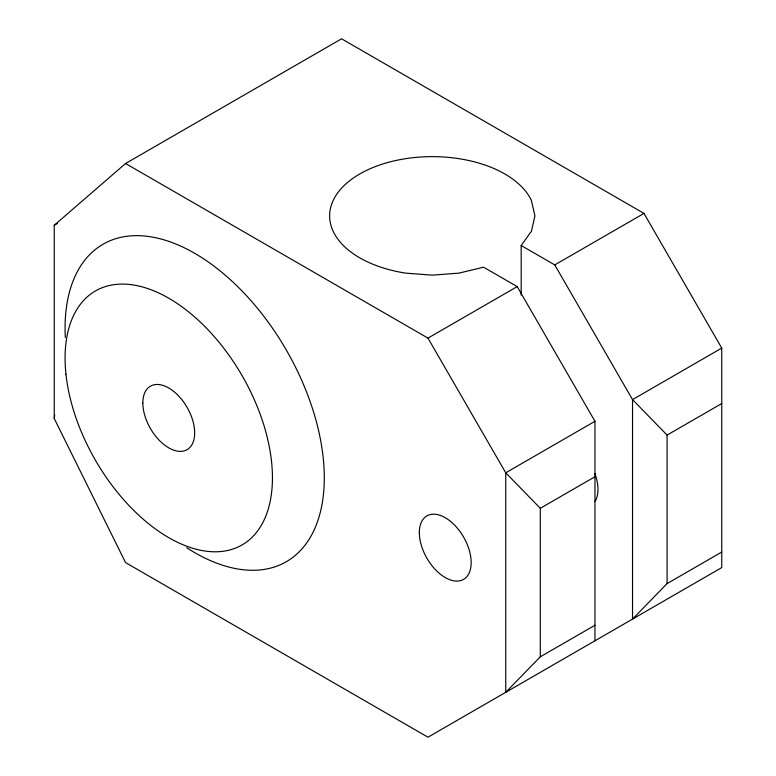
<?xml version="1.0" encoding="UTF-8"?>
<svg xmlns="http://www.w3.org/2000/svg" width="776" height="776" viewBox="0 0 776 776"><rect width="100%" height="100%" fill="white"/><g stroke="black" fill="none" stroke-linecap="round" stroke-linejoin="round"><path stroke-width="1.16" d="M54.252 418.526L54.252 225.263L125.557 163.513L341.566 38.8L643.983 213.4L721.748 348.094L721.748 567.586L427.974 737.2L125.557 562.6L54.252 418.526L54.698 414.947M521.181 295.103L521.181 245.526L531.434 231.229L534.936 215.893L531.434 200.557A102.645 59.257 0 0 0 359.715 173.989A102.645 59.257 0 0 0 405.722 273.133L432.29 275.15L458.858 273.133L483.613 267.216L517.194 286.596L594.959 421.29L594.959 640.792M594.959 625.252L540.3 656.806L505.739 692.299L505.739 472.807L427.974 338.113L125.557 163.513M721.748 552.046L667.088 583.601L632.527 619.102L632.527 399.601L554.762 264.907L521.181 245.526M54.252 225.263L57.395 223.449M427.974 338.113L517.194 286.596M554.762 264.907L643.983 213.4M594.959 421.29L505.739 472.807L540.3 508.299L540.3 656.806M721.748 348.094L632.527 399.601L667.088 435.094L667.088 583.601M540.3 508.299L594.959 476.745M667.088 435.094L721.748 403.539M594.901 473.515A36.656 21.165 60 0 1 595.027 501.529M65.32 337.492A183.291 105.827 60 0 1 192.021 251.802A183.291 105.827 60 0 1 324.261 480.848A183.291 105.827 60 0 1 186.696 547.73M142.833 402.967A36.656 21.165 60 0 0 181.72 451.331A36.656 21.165 60 0 0 181.72 399.495A36.656 21.165 60 0 0 142.833 402.967M419.331 532.666A36.656 21.165 60 0 0 458.209 581.04A36.656 21.165 60 0 0 458.209 529.193A36.656 21.165 60 0 0 419.331 532.666M65.96 374.207A146.635 84.662 60 0 0 231.879 549.36A146.635 84.662 60 0 0 208.434 330.227A146.635 84.662 60 0 0 65.96 374.207"/></g></svg>
